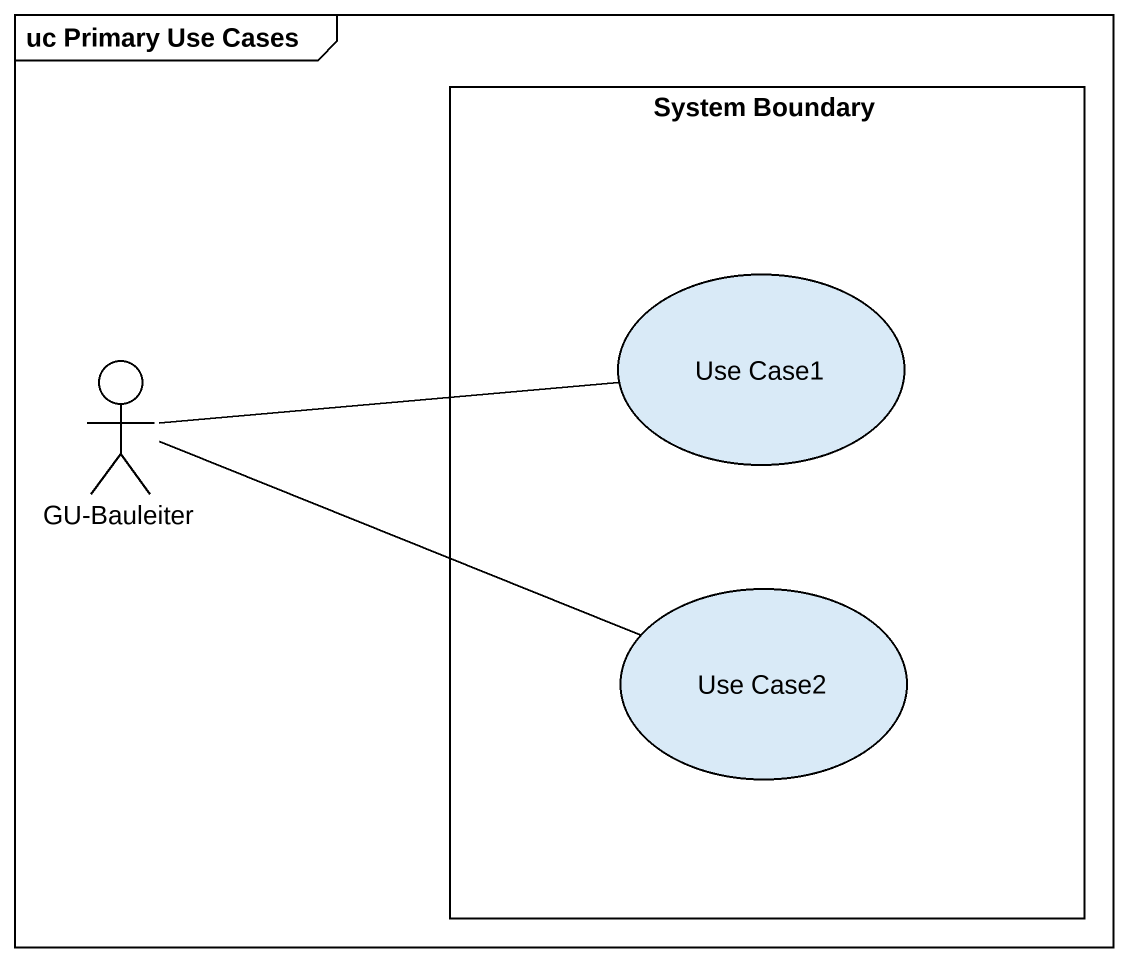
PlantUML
@startuml
mainframe uc Primary Use Cases
rectangle "System Boundary" as System_Boundary {
  usecase "Use Case1" as Use_Case1
  usecase "Use Case2" as Use_Case2
}
actor "GU-Bauleiter" as GU_Bauleiter
GU_Bauleiter -right- Use_Case1
GU_Bauleiter -right- Use_Case2
@enduml
